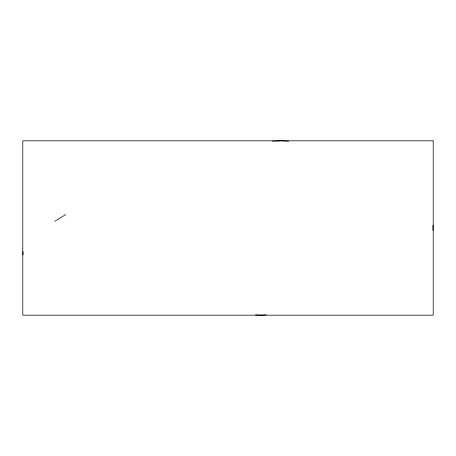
<?xml version="1.0" encoding="UTF-8"?>
<svg xmlns="http://www.w3.org/2000/svg" width="456" height="456" viewBox="0 0 456 456"><rect width="100%" height="100%" fill="white"/><g stroke="black" fill="none" stroke-linecap="round" stroke-linejoin="round"><path stroke-width="0.68" d="M433 230.497L432.966 225.253M22.914 251.541L23.062 254.887M54.691 221.382L65.704 214.571M266.082 314.879L260.946 315.176L255.463 314.857M272.471 141.138L281.586 140.824L288.648 141.149M433.2 140.824L22.8 140.824L22.8 315.176L433.2 315.176L433.2 140.824"/></g></svg>
